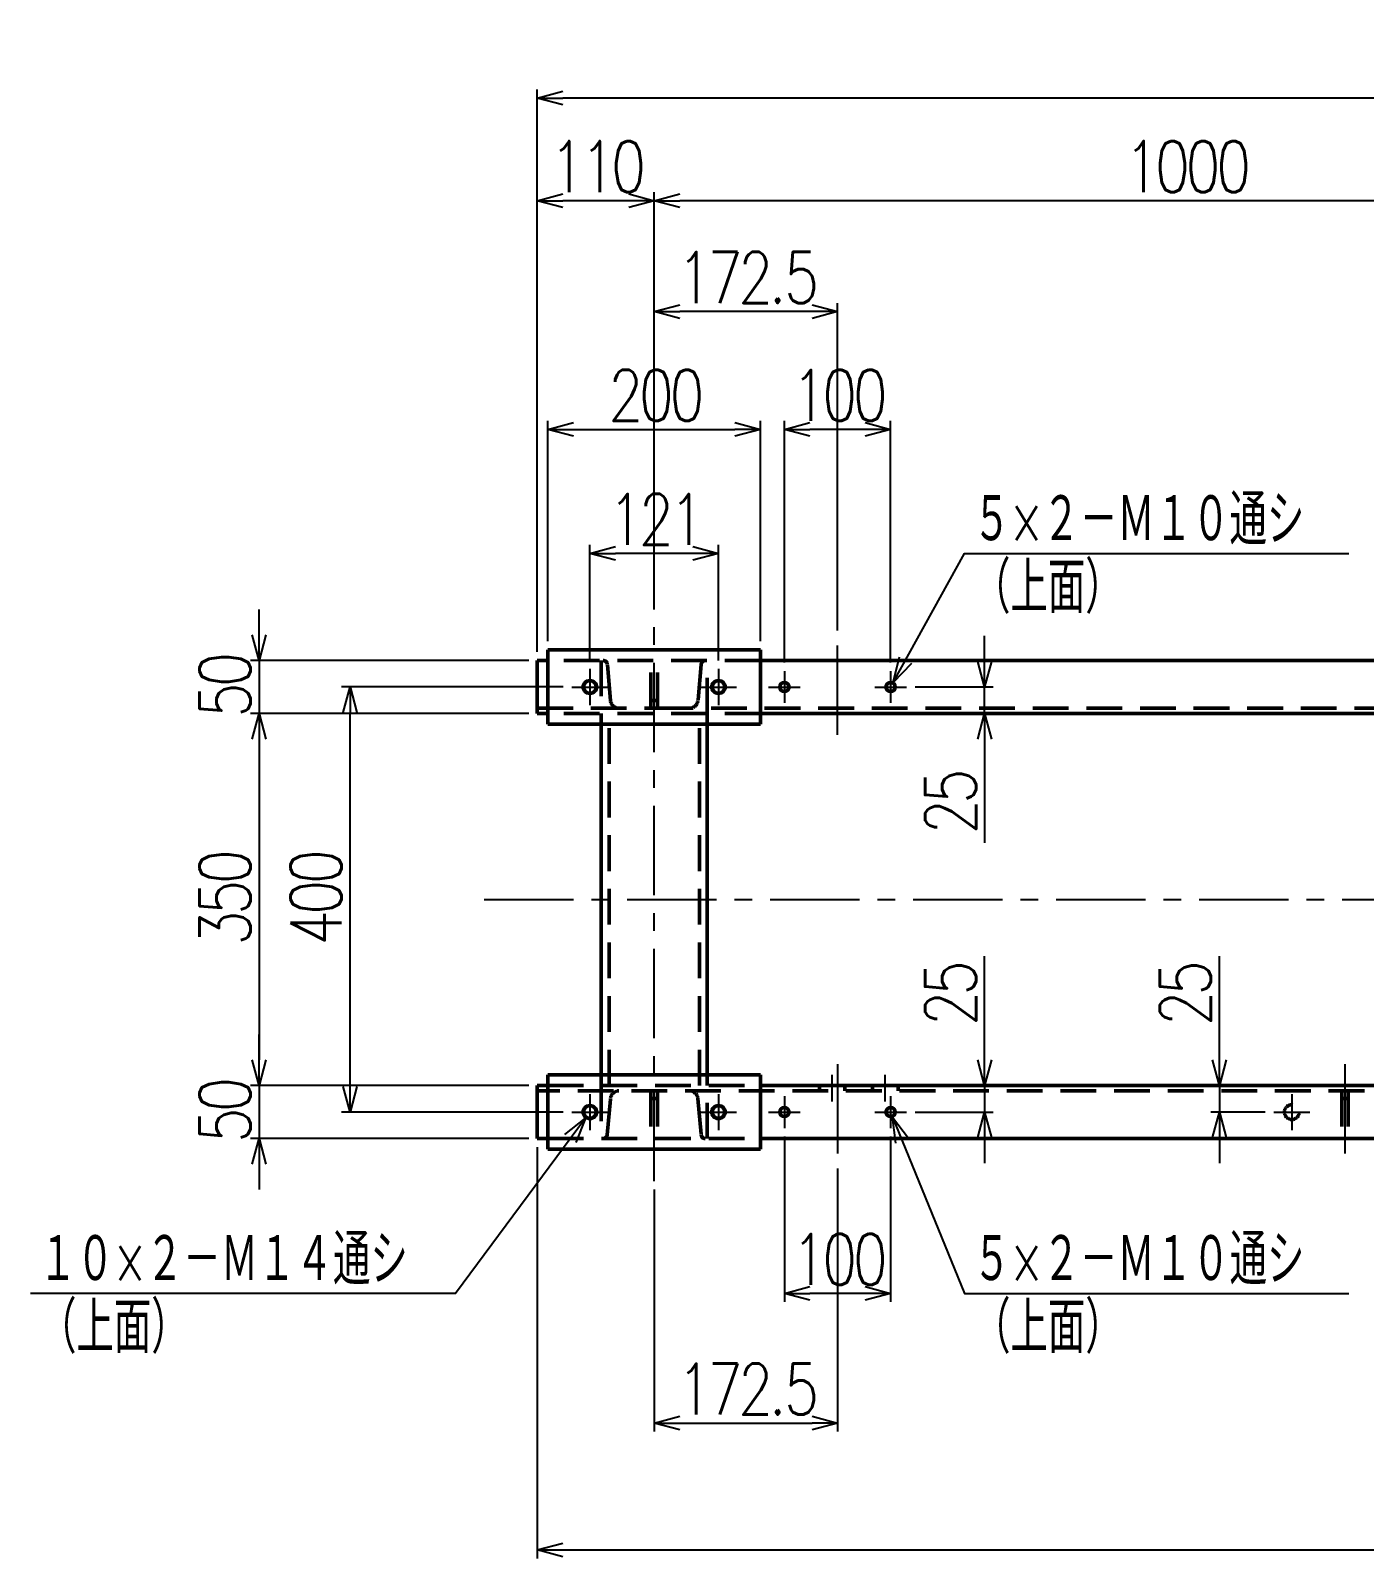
# Model space of a CAD drawing. Header units: millimetres. Extents: x -527 to 6375, y -3679 to 2790.
# Drawn here: x -527 to 728, y 1353 to 2790 of the extents above; entities that cross this region are included whole.
import ezdxf

# ---------------------------------------------------------------- set-up
doc = ezdxf.new("R2010")
doc.units = ezdxf.units.MM
doc.header["$LTSCALE"] = 2.648819
doc.linetypes.add('CENTER', pattern=[50.8, 31.75, -6.35, 6.35, -6.35])
doc.linetypes.add('DASHED', pattern=[19.05, 12.7, -6.35])
doc.layers.add('NoLayerName_001', color=7, linetype='Continuous')
doc.styles.get("Standard").update_dxf_attribs({"font": 'txt', "bigfont": 'extfont2'})
doc.dimstyles.get("Standard").update_dxf_attribs({"dimtxt": 2.5, "dimasz": 2.5, "dimexe": 1.25, "dimexo": 0.625, "dimtad": 1, "dimdec": 3, "dimzin": 0, "dimdsep": 46, "dimtxsty": 'Standard', "dimcen": 2.5, "dimadec": 0, "dimazin": 0, "dimtfac": 0.75, "dimtdec": 3, "dimtmove": 0, "dimatfit": 3, "dimfxl": 1, "dimarcsym": 0})

# ---------------------------------------------------------------- blocks, each defined once
blk = doc.blocks.new('_OPEN30')
at = {"color": 0, "linetype": 'ByBlock', "lineweight": -2}
for p, q in [((-1, 0.267949), (0, 0)), ((0, 0), (-1, -0.267949)), ((0, 0), (-1, 0))]:
    blk.add_line(p, q, dxfattribs=at)
blk = doc.blocks.new('*D290')
at = {"layer": 'Defpoints', "color": 0}
for p in [(182.5, 2415.1), (182.5, 2187.7), (282.5, 2187.7)]:
    blk.add_point(p, dxfattribs=at)
at = {"layer": 'NoLayerName_001', "color": 0, "linetype": 'Continuous', "lineweight": 25}
for p, q in [((182.5, 2195.7), (182.5, 2423.1)), ((282.5, 2195.7), (282.5, 2423.1)), ((258.5, 2415.1), (206.5, 2415.1))]:
    blk.add_line(p, q, dxfattribs=at)
at = {"layer": 'NoLayerName_001', "color": 0, "lineweight": 25, "xscale": 24, "yscale": 24, "zscale": 24, "rotation": 180}
blk.add_blockref('_OPEN30', (182.5, 2415.1), dxfattribs=at)
at = {"layer": 'NoLayerName_001', "color": 0, "lineweight": 25, "xscale": 24, "yscale": 24, "zscale": 24}
blk.add_blockref('_OPEN30', (282.5, 2415.1), dxfattribs=at)
at = {"layer": 'NoLayerName_001', "color": 2, "lineweight": 50, "insert": (232.5, 2447.1), "char_height": 48, "attachment_point": 5}
blk.add_mtext('\\W0.8000;\\T0.8750;100', dxfattribs=at)
blk = doc.blocks.new('*D294')
at = {"layer": 'Defpoints', "color": 0}
for p in [(182.5, 1757.7), (282.5, 1757.7), (182.5, 1602)]:
    blk.add_point(p, dxfattribs=at)
at = {"layer": 'NoLayerName_001', "color": 0, "linetype": 'Continuous', "lineweight": 25}
for p, q in [((182.5, 1749.7), (182.5, 1594)), ((282.5, 1749.7), (282.5, 1594)), ((258.5, 1602), (206.5, 1602))]:
    blk.add_line(p, q, dxfattribs=at)
at = {"layer": 'NoLayerName_001', "color": 0, "lineweight": 25, "xscale": 24, "yscale": 24, "zscale": 24, "rotation": 180}
blk.add_blockref('_OPEN30', (182.5, 1602), dxfattribs=at)
at = {"layer": 'NoLayerName_001', "color": 0, "lineweight": 25, "xscale": 24, "yscale": 24, "zscale": 24}
blk.add_blockref('_OPEN30', (282.5, 1602), dxfattribs=at)
at = {"layer": 'NoLayerName_001', "color": 2, "lineweight": 50, "insert": (232.5, 1634), "char_height": 48, "attachment_point": 5}
blk.add_mtext('\\W0.8000;\\T0.8750;100', dxfattribs=at)
blk = doc.blocks.new('*D303')
at = {"layer": 'Defpoints', "color": 0}
for p in [(232.5, 1727.7), (60, 1707.7), (232.5, 1480)]:
    blk.add_point(p, dxfattribs=at)
at = {"layer": 'NoLayerName_001', "color": 0, "linetype": 'Continuous', "lineweight": 25}
for p, q in [((232.5, 1719.7), (232.5, 1472)), ((60, 1699.7), (60, 1472)), ((84, 1480), (208.5, 1480))]:
    blk.add_line(p, q, dxfattribs=at)
at = {"layer": 'NoLayerName_001', "color": 0, "lineweight": 25, "xscale": 24, "yscale": 24, "zscale": 24, "rotation": 180}
blk.add_blockref('_OPEN30', (60, 1480), dxfattribs=at)
at = {"layer": 'NoLayerName_001', "color": 0, "lineweight": 25, "xscale": 24, "yscale": 24, "zscale": 24}
blk.add_blockref('_OPEN30', (232.5, 1480), dxfattribs=at)
at = {"layer": 'NoLayerName_001', "color": 2, "lineweight": 50, "insert": (146.3, 1512), "char_height": 48, "attachment_point": 5}
blk.add_mtext('\\W0.8000;\\T0.8750;172.5', dxfattribs=at)
blk = doc.blocks.new('*D304')
at = {"layer": 'Defpoints', "color": 0}
for p in [(160, 2415.1), (-40, 2207.7), (160, 2207.7)]:
    blk.add_point(p, dxfattribs=at)
at = {"layer": 'NoLayerName_001', "color": 0, "linetype": 'Continuous', "lineweight": 25}
for p, q in [((-40, 2215.7), (-40, 2423.1)), ((160, 2215.7), (160, 2423.1)), ((-16, 2415.1), (136, 2415.1))]:
    blk.add_line(p, q, dxfattribs=at)
at = {"layer": 'NoLayerName_001', "color": 0, "lineweight": 25, "xscale": 24, "yscale": 24, "zscale": 24, "rotation": 180}
blk.add_blockref('_OPEN30', (-40, 2415.1), dxfattribs=at)
at = {"layer": 'NoLayerName_001', "color": 0, "lineweight": 25, "xscale": 24, "yscale": 24, "zscale": 24}
blk.add_blockref('_OPEN30', (160, 2415.1), dxfattribs=at)
at = {"layer": 'NoLayerName_001', "color": 2, "lineweight": 50, "insert": (60, 2447.1), "char_height": 48, "attachment_point": 5}
blk.add_mtext('\\W0.8000;\\T0.8750;200', dxfattribs=at)
blk = doc.blocks.new('*D305')
at = {"layer": 'Defpoints', "color": 0}
for p in [(-0.5, 2298.3), (-0.5, 2189.7), (120.5, 2189.7)]:
    blk.add_point(p, dxfattribs=at)
at = {"layer": 'NoLayerName_001', "color": 0, "linetype": 'Continuous', "lineweight": 25}
for p, q in [((-0.5, 2197.7), (-0.5, 2306.3)), ((120.5, 2197.7), (120.5, 2306.3)), ((96.5, 2298.3), (23.5, 2298.3))]:
    blk.add_line(p, q, dxfattribs=at)
at = {"layer": 'NoLayerName_001', "color": 0, "lineweight": 25, "xscale": 24, "yscale": 24, "zscale": 24, "rotation": 180}
blk.add_blockref('_OPEN30', (-0.5, 2298.3), dxfattribs=at)
at = {"layer": 'NoLayerName_001', "color": 0, "lineweight": 25, "xscale": 24, "yscale": 24, "zscale": 24}
blk.add_blockref('_OPEN30', (120.5, 2298.3), dxfattribs=at)
at = {"layer": 'NoLayerName_001', "color": 2, "lineweight": 50, "insert": (60, 2330.3), "char_height": 48, "attachment_point": 5}
blk.add_mtext('\\W0.8000;\\T0.8750;121', dxfattribs=at)
blk = doc.blocks.new('*D307')
at = {"layer": 'Defpoints', "color": 0}
for p in [(60, 2526), (60, 2237.7), (232.5, 2217.7)]:
    blk.add_point(p, dxfattribs=at)
at = {"layer": 'NoLayerName_001', "color": 0, "linetype": 'Continuous', "lineweight": 25}
for p, q in [((60, 2245.7), (60, 2534)), ((232.5, 2225.7), (232.5, 2534)), ((208.5, 2526), (84, 2526))]:
    blk.add_line(p, q, dxfattribs=at)
at = {"layer": 'NoLayerName_001', "color": 0, "lineweight": 25, "xscale": 24, "yscale": 24, "zscale": 24, "rotation": 180}
blk.add_blockref('_OPEN30', (60, 2526), dxfattribs=at)
at = {"layer": 'NoLayerName_001', "color": 0, "lineweight": 25, "xscale": 24, "yscale": 24, "zscale": 24}
blk.add_blockref('_OPEN30', (232.5, 2526), dxfattribs=at)
at = {"layer": 'NoLayerName_001', "color": 2, "lineweight": 50, "insert": (146.3, 2558), "char_height": 48, "attachment_point": 5}
blk.add_mtext('\\W0.8000;\\T0.8750;172.5', dxfattribs=at)
blk = doc.blocks.new('*D308')
at = {"layer": 'Defpoints', "color": 0}
for p in [(-50, 1747.7), (4210, 1747.7), (4210, 1360.7)]:
    blk.add_point(p, dxfattribs=at)
at = {"layer": 'NoLayerName_001', "color": 0, "linetype": 'Continuous', "lineweight": 25}
for p, q in [((-50, 1739.7), (-50, 1352.7)), ((4210, 1739.7), (4210, 1352.7)), ((-26, 1360.7), (4186, 1360.7))]:
    blk.add_line(p, q, dxfattribs=at)
at = {"layer": 'NoLayerName_001', "color": 0, "lineweight": 25, "xscale": 24, "yscale": 24, "zscale": 24, "rotation": 180}
blk.add_blockref('_OPEN30', (-50, 1360.7), dxfattribs=at)
at = {"layer": 'NoLayerName_001', "color": 0, "lineweight": 25, "xscale": 24, "yscale": 24, "zscale": 24}
blk.add_blockref('_OPEN30', (4210, 1360.7), dxfattribs=at)
at = {"layer": 'NoLayerName_001', "color": 2, "lineweight": 50, "insert": (2080, 1392.7), "char_height": 48, "attachment_point": 5}
blk.add_mtext('\\W0.8000;\\T0.8750;4260', dxfattribs=at)
blk = doc.blocks.new('*D309')
at = {"layer": 'Defpoints', "color": 0}
for p in [(160, 1797.7), (297.5, 1772.7), (370.9, 1772.7)]:
    blk.add_point(p, dxfattribs=at)
at = {"layer": 'NoLayerName_001', "color": 0, "linetype": 'Continuous', "lineweight": 25}
for p, q in [((370.9, 1797.7), (370.9, 1919.3)), ((370.9, 1821.7), (370.9, 1845.7)), ((370.9, 1797.7), (370.9, 1772.7)), ((305.5, 1772.7), (378.9, 1772.7)), ((370.9, 1748.7), (370.9, 1724.7))]:
    blk.add_line(p, q, dxfattribs=at)
at = {"layer": 'NoLayerName_001', "color": 0, "lineweight": 25, "xscale": 24, "yscale": 24, "zscale": 24}
for p, rotation in [((370.9, 1797.7), 270), ((370.9, 1772.7), 90)]:
    blk.add_blockref('_OPEN30', p, dxfattribs=dict(at, rotation=rotation))
at = {"layer": 'NoLayerName_001', "color": 2, "lineweight": 50, "insert": (338.9, 1882.5), "char_height": 48, "attachment_point": 5, "rotation": 90}
blk.add_mtext('\\W0.8000;\\T0.8750;25', dxfattribs=at)
blk = doc.blocks.new('*D310')
at = {"layer": 'Defpoints', "color": 0}
for p in [(297.5, 2172.7), (370.9, 2172.7), (160, 2147.7)]:
    blk.add_point(p, dxfattribs=at)
at = {"layer": 'NoLayerName_001', "color": 0, "linetype": 'Continuous', "lineweight": 25}
for p, q in [((370.9, 2196.7), (370.9, 2220.7)), ((305.5, 2172.7), (378.9, 2172.7)), ((370.9, 2147.7), (370.9, 2172.7)), ((370.9, 2147.7), (370.9, 2026.1)), ((370.9, 2123.7), (370.9, 2099.7))]:
    blk.add_line(p, q, dxfattribs=at)
at = {"layer": 'NoLayerName_001', "color": 0, "lineweight": 25, "xscale": 24, "yscale": 24, "zscale": 24}
for p, rotation in [((370.9, 2172.7), 270), ((370.9, 2147.7), 90)]:
    blk.add_blockref('_OPEN30', p, dxfattribs=dict(at, rotation=rotation))
at = {"layer": 'NoLayerName_001', "color": 2, "lineweight": 50, "insert": (338.9, 2062.9), "char_height": 48, "attachment_point": 5, "rotation": 90}
blk.add_mtext('\\W0.8000;\\T0.8750;25', dxfattribs=at)
blk = doc.blocks.new('*D311')
at = {"layer": 'Defpoints', "color": 0}
for p in [(-226.2, 2172.7), (-17.5, 2172.7), (-17.5, 1772.7)]:
    blk.add_point(p, dxfattribs=at)
at = {"layer": 'NoLayerName_001', "color": 0, "linetype": 'Continuous', "lineweight": 25}
for p, q in [((-25.5, 2172.7), (-234.2, 2172.7)), ((-226.2, 1796.7), (-226.2, 2148.7)), ((-25.5, 1772.7), (-234.2, 1772.7))]:
    blk.add_line(p, q, dxfattribs=at)
at = {"layer": 'NoLayerName_001', "color": 0, "lineweight": 25, "xscale": 24, "yscale": 24, "zscale": 24}
for p, rotation in [((-226.2, 2172.7), 90), ((-226.2, 1772.7), 270)]:
    blk.add_blockref('_OPEN30', p, dxfattribs=dict(at, rotation=rotation))
at = {"layer": 'NoLayerName_001', "color": 2, "lineweight": 50, "insert": (-258.2, 1972.7), "char_height": 48, "attachment_point": 5, "rotation": 90}
blk.add_mtext('\\W0.8000;\\T0.8750;400', dxfattribs=at)
blk = doc.blocks.new('*D312')
at = {"layer": 'Defpoints', "color": 0}
for p in [(-50, 2630.3), (60, 2526), (-50, 2197.7)]:
    blk.add_point(p, dxfattribs=at)
at = {"layer": 'NoLayerName_001', "color": 0, "linetype": 'Continuous', "lineweight": 25}
for p, q in [((-50, 2205.7), (-50, 2638.3)), ((60, 2534), (60, 2638.3)), ((36, 2630.3), (-26, 2630.3))]:
    blk.add_line(p, q, dxfattribs=at)
at = {"layer": 'NoLayerName_001', "color": 0, "lineweight": 25, "xscale": 24, "yscale": 24, "zscale": 24, "rotation": 180}
blk.add_blockref('_OPEN30', (-50, 2630.3), dxfattribs=at)
at = {"layer": 'NoLayerName_001', "color": 0, "lineweight": 25, "xscale": 24, "yscale": 24, "zscale": 24}
blk.add_blockref('_OPEN30', (60, 2630.3), dxfattribs=at)
at = {"layer": 'NoLayerName_001', "color": 2, "lineweight": 50, "insert": (5, 2662.3), "char_height": 48, "attachment_point": 5}
blk.add_mtext('\\W0.8000;\\T0.8750;110', dxfattribs=at)
blk = doc.blocks.new('*D313')
at = {"layer": 'Defpoints', "color": 0}
for p in [(60, 2630.3), (60, 2630.3), (1060, 2237.7)]:
    blk.add_point(p, dxfattribs=at)
at = {"layer": 'NoLayerName_001', "color": 0, "linetype": 'Continuous', "lineweight": 25}
for p, q in [((60, 2638.3), (60, 2638.3)), ((1060, 2245.7), (1060, 2638.3)), ((1036, 2630.3), (84, 2630.3))]:
    blk.add_line(p, q, dxfattribs=at)
at = {"layer": 'NoLayerName_001', "color": 0, "lineweight": 25, "xscale": 24, "yscale": 24, "zscale": 24, "rotation": 180}
blk.add_blockref('_OPEN30', (60, 2630.3), dxfattribs=at)
at = {"layer": 'NoLayerName_001', "color": 0, "lineweight": 25, "xscale": 24, "yscale": 24, "zscale": 24}
blk.add_blockref('_OPEN30', (1060, 2630.3), dxfattribs=at)
at = {"layer": 'NoLayerName_001', "color": 2, "lineweight": 50, "insert": (560, 2662.3), "char_height": 48, "attachment_point": 5}
blk.add_mtext('\\W0.8000;\\T0.8750;1000', dxfattribs=at)
blk = doc.blocks.new('*D318')
at = {"layer": 'Defpoints', "color": 0}
for p in [(-50, 2726.9), (-50, 2197.7), (4170, 2197.7)]:
    blk.add_point(p, dxfattribs=at)
at = {"layer": 'NoLayerName_001', "color": 0, "linetype": 'Continuous', "lineweight": 25}
for p, q in [((-50, 2205.7), (-50, 2734.9)), ((4170, 2205.7), (4170, 2734.9)), ((4146, 2726.9), (-26, 2726.9))]:
    blk.add_line(p, q, dxfattribs=at)
at = {"layer": 'NoLayerName_001', "color": 0, "lineweight": 25, "xscale": 24, "yscale": 24, "zscale": 24}
for p, rotation in [((-50, 2726.9), 180), ((4170, 2726.9), 360)]:
    blk.add_blockref('_OPEN30', p, dxfattribs=dict(at, rotation=rotation))
at = {"layer": 'NoLayerName_001', "color": 2, "lineweight": 50, "insert": (2060, 2758.9), "char_height": 48, "attachment_point": 5}
blk.add_mtext('\\W0.8000;\\T0.8750;4220', dxfattribs=at)
blk = doc.blocks.new('DIM_0019')
at = {"color": 3, "linetype": 'Continuous', "lineweight": 25}
for points in [[(0, 0), (67.1, 121.2), (428.7, 121.2)], [(17.3, 17.9), (0, 0), (6, 24.1)]]:
    blk.add_lwpolyline(points, dxfattribs=at)
at = {"color": 2, "linetype": 'Continuous', "lineweight": 50, "width": 0.666667}
for s, p in [('５×２－Ｍ１０通シ', (75.1, 129.2)), ('（上面）', (75.1, 65.2))]:
    blk.add_text(s, height=48, dxfattribs=at).set_placement(p)
blk = doc.blocks.new('DIM_0020')
at = {"color": 3, "linetype": 'Continuous', "lineweight": 25}
for points in [[(3.1, 197.4), (0, 222), (15, 202.2)], [(0, 222), (67.7, 56), (429.3, 56)]]:
    blk.add_lwpolyline(points, dxfattribs=at)
at = {"color": 2, "linetype": 'Continuous', "lineweight": 50, "width": 0.666667}
for s, p in [('５×２－Ｍ１０通シ', (75.7, 64)), ('（上面）', (75.7, 0))]:
    blk.add_text(s, height=48, dxfattribs=at).set_placement(p)
blk = doc.blocks.new('DIM_0021')
at = {"color": 3, "linetype": 'Continuous', "lineweight": 25}
for points in [[(522.1, 221), (400, 56), (0, 56)], [(502.7, 205.5), (522.1, 221), (513, 197.9)]]:
    blk.add_lwpolyline(points, dxfattribs=at)
at = {"color": 2, "linetype": 'Continuous', "lineweight": 50, "width": 0.666667}
for s, p in [('１０×２－Ｍ１４通シ', (8, 64)), ('（上面）', (8, 0))]:
    blk.add_text(s, height=48, dxfattribs=at).set_placement(p)
blk = doc.blocks.new('*D322')
at = {"layer": 'Defpoints', "color": 0}
for p in [(-50, 2147.7), (-311.8, 1797.7), (-50, 1797.7)]:
    blk.add_point(p, dxfattribs=at)
at = {"layer": 'NoLayerName_001', "color": 0, "linetype": 'Continuous', "lineweight": 25}
for p, q in [((-58, 2147.7), (-319.8, 2147.7)), ((-311.8, 2123.7), (-311.8, 1821.7)), ((-58, 1797.7), (-319.8, 1797.7))]:
    blk.add_line(p, q, dxfattribs=at)
at = {"layer": 'NoLayerName_001', "color": 0, "lineweight": 25, "xscale": 24, "yscale": 24, "zscale": 24}
for p, rotation in [((-311.8, 2147.7), 90), ((-311.8, 1797.7), 270)]:
    blk.add_blockref('_OPEN30', p, dxfattribs=dict(at, rotation=rotation))
at = {"layer": 'NoLayerName_001', "color": 2, "lineweight": 50, "insert": (-343.8, 1972.7), "char_height": 48, "attachment_point": 5, "rotation": 90}
blk.add_mtext('\\W0.8000;\\T0.8750;350', dxfattribs=at)
blk = doc.blocks.new('*D323')
at = {"layer": 'Defpoints', "color": 0}
for p in [(-50, 1797.7), (-311.8, 1747.7), (-50, 1747.7)]:
    blk.add_point(p, dxfattribs=at)
at = {"layer": 'NoLayerName_001', "color": 0, "linetype": 'Continuous', "lineweight": 25}
for p, q in [((-311.8, 1821.7), (-311.8, 1845.7)), ((-58, 1797.7), (-319.8, 1797.7)), ((-311.8, 1797.7), (-311.8, 1747.7)), ((-58, 1747.7), (-319.8, 1747.7)), ((-311.8, 1723.7), (-311.8, 1699.7))]:
    blk.add_line(p, q, dxfattribs=at)
at = {"layer": 'NoLayerName_001', "color": 0, "lineweight": 25, "xscale": 24, "yscale": 24, "zscale": 24}
for p, rotation in [((-311.8, 1797.7), 270), ((-311.8, 1747.7), 90)]:
    blk.add_blockref('_OPEN30', p, dxfattribs=dict(at, rotation=rotation))
at = {"layer": 'NoLayerName_001', "color": 2, "lineweight": 50, "insert": (-343.8, 1772.7), "char_height": 48, "attachment_point": 5, "rotation": 90}
blk.add_mtext('\\W0.8000;\\T0.8750;50', dxfattribs=at)
blk = doc.blocks.new('*D324')
at = {"layer": 'Defpoints', "color": 0}
for p in [(-50, 2197.7), (-311.8, 2147.7), (-50, 2147.7)]:
    blk.add_point(p, dxfattribs=at)
at = {"layer": 'NoLayerName_001', "color": 0, "linetype": 'Continuous', "lineweight": 25}
for p, q in [((-311.8, 2221.7), (-311.8, 2245.7)), ((-58, 2197.7), (-319.8, 2197.7)), ((-311.8, 2197.7), (-311.8, 2147.7)), ((-58, 2147.7), (-319.8, 2147.7)), ((-311.8, 2123.7), (-311.8, 2099.7))]:
    blk.add_line(p, q, dxfattribs=at)
at = {"layer": 'NoLayerName_001', "color": 0, "lineweight": 25, "xscale": 24, "yscale": 24, "zscale": 24}
for p, rotation in [((-311.8, 2197.7), 270), ((-311.8, 2147.7), 90)]:
    blk.add_blockref('_OPEN30', p, dxfattribs=dict(at, rotation=rotation))
at = {"layer": 'NoLayerName_001', "color": 2, "lineweight": 50, "insert": (-343.8, 2172.7), "char_height": 48, "attachment_point": 5, "rotation": 90}
blk.add_mtext('\\W0.8000;\\T0.8750;50', dxfattribs=at)
blk = doc.blocks.new('*D325')
at = {"layer": 'Defpoints', "color": 0}
for p in [(310, 1797.7), (591.9, 1772.7), (643, 1772.7)]:
    blk.add_point(p, dxfattribs=at)
at = {"layer": 'NoLayerName_001', "color": 0, "linetype": 'Continuous', "lineweight": 25}
for p, q in [((591.9, 1797.7), (591.9, 1919.3)), ((591.9, 1821.7), (591.9, 1845.7)), ((591.9, 1797.7), (591.9, 1772.7)), ((635, 1772.7), (583.9, 1772.7)), ((591.9, 1748.7), (591.9, 1724.7))]:
    blk.add_line(p, q, dxfattribs=at)
at = {"layer": 'NoLayerName_001', "color": 0, "lineweight": 25, "xscale": 24, "yscale": 24, "zscale": 24}
for p, rotation in [((591.9, 1797.7), 270), ((591.9, 1772.7), 90)]:
    blk.add_blockref('_OPEN30', p, dxfattribs=dict(at, rotation=rotation))
at = {"layer": 'NoLayerName_001', "color": 2, "lineweight": 50, "insert": (559.9, 1882.5), "char_height": 48, "attachment_point": 5, "rotation": 90}
blk.add_mtext('\\W0.8000;\\T0.8750;25', dxfattribs=at)
blk = doc.blocks.new('JZB_0089')
at = {"layer": 'NoLayerName_001', "color": 3, "linetype": 'DASHED', "lineweight": 50}
for p, q in [((0, 45), (0, 0)), ((6, 45), (6, 0)), ((6, 37.7), (0, 37.7))]:
    blk.add_line(p, q, dxfattribs=at)
blk = doc.blocks.new('JZB_0092')
at = {"layer": 'NoLayerName_001', "color": 7, "linetype": 'Continuous', "lineweight": 50}
for p, q in [((0, 0), (0, 70)), ((0, 70), (200, 70)), ((200, 70), (200, 0)), ((200, 0), (0, 0))]:
    blk.add_line(p, q, dxfattribs=at)
blk = doc.blocks.new('JZB_0094')
at = {"layer": 'NoLayerName_001', "color": 3, "linetype": 'DASHED', "lineweight": 50}
for p, q in [((0, 45), (0, 0)), ((6, 45), (6, 0)), ((6, 37.7), (0, 37.7))]:
    blk.add_line(p, q, dxfattribs=at)
blk = doc.blocks.new('JZB_0097')
at = {"layer": 'NoLayerName_001', "color": 7, "linetype": 'Continuous', "lineweight": 50}
for p, q in [((0, 0), (0, 70)), ((0, 70), (200, 70)), ((200, 70), (200, 0)), ((200, 0), (0, 0))]:
    blk.add_line(p, q, dxfattribs=at)
blk = doc.blocks.new('JZB_0098')
at = {"layer": 'NoLayerName_001', "color": 3, "linetype": 'DASHED', "lineweight": 50}
for p, q in [((0, 0), (0, 45)), ((6, 0), (6, 45)), ((6, 7.3), (0, 7.3)), ((6, 0), (0, 0))]:
    blk.add_line(p, q, dxfattribs=at)
blk = doc.blocks.new('JZB_0112')
at = {"layer": 'NoLayerName_001', "color": 7, "linetype": 'Continuous', "lineweight": 50}
for p, q in [((10, 50), (0, 50)), ((0, 50), (0, 0)), ((1010, 50), (210, 50)), ((10, 0), (0, 0)), ((1010, 0), (210, 0))]:
    blk.add_line(p, q, dxfattribs=at)
at = {"layer": 'NoLayerName_001', "color": 3, "linetype": 'DASHED', "lineweight": 50}
for p, q in [((210, 50), (10, 50)), ((0, 5), (107, 5)), ((210, 0), (10, 0)), ((113, 5), (1107, 5))]:
    blk.add_line(p, q, dxfattribs=at)
blk = doc.blocks.new('JZB_0114')
at = {"layer": 'NoLayerName_001', "color": 3, "linetype": 'DASHED', "lineweight": 50}
for p, q in [((0, 50), (0, 0)), ((8.8, 12.3), (5.9, 46.3)), ((94.1, 46.3), (91.2, 12.3)), ((100, 0), (100, 50))]:
    blk.add_line(p, q, dxfattribs=at)
for centre, radius, start, end in [((1.9, 46), 4, 5, 90), ((98.1, 46), 4, 90, 175), ((16.8, 13), 8, 185, 270), ((83.2, 13), 8, 270, 355)]:
    blk.add_arc(centre, radius, start, end, dxfattribs=at)
blk = doc.blocks.new('JZB_0115')
at = {"layer": 'NoLayerName_001', "color": 3, "linetype": 'DASHED', "lineweight": 50}
for p, q in [((0, 50), (0, 0)), ((100, 0), (100, 50)), ((5.9, 3.7), (8.8, 37.7)), ((91.2, 37.7), (94.1, 3.7))]:
    blk.add_line(p, q, dxfattribs=at)
for centre, radius, start, end in [((16.8, 37), 8, 90, 175), ((83.2, 37), 8, 5, 90), ((1.9, 4), 4, 270, 355), ((98.1, 4), 4, 185, 270)]:
    blk.add_arc(centre, radius, start, end, dxfattribs=at)
blk = doc.blocks.new('JZB_0116')
at = {"layer": 'NoLayerName_001', "color": 3, "linetype": 'DASHED', "lineweight": 50}
for p, q in [((0, 340), (0, 350)), ((7.5, 0), (7.5, 350)), ((92.5, 0), (92.5, 350)), ((100, 340), (100, 350)), ((0, 0), (0, 10)), ((100, 0), (100, 10))]:
    blk.add_line(p, q, dxfattribs=at)
at = {"layer": 'NoLayerName_001', "color": 7, "linetype": 'Continuous', "lineweight": 50}
for p, q in [((0, 10), (0, 340)), ((100, 10), (100, 340))]:
    blk.add_line(p, q, dxfattribs=at)
blk = doc.blocks.new('JZB_0117')
at = {"layer": 'NoLayerName_001', "color": 7, "linetype": 'Continuous', "lineweight": 50}
for p, q in [((0, 0), (0, 50)), ((0, 50), (10, 50)), ((210, 50), (1010, 50)), ((0, 0), (10, 0)), ((210, 0), (1010, 0))]:
    blk.add_line(p, q, dxfattribs=at)
at = {"layer": 'NoLayerName_001', "color": 3, "linetype": 'DASHED', "lineweight": 50}
for p, q in [((4260, 45), (0, 45)), ((10, 50), (210, 50)), ((265.5, 50), (265.5, 45)), ((289.5, 45), (289.5, 50)), ((315.5, 50), (315.5, 45)), ((339.5, 45), (339.5, 50)), ((10, 0), (210, 0))]:
    blk.add_line(p, q, dxfattribs=at)
blk = doc.blocks.new('JZB_0130')
at = {"layer": 'NoLayerName_001', "color": 4, "linetype": 'CENTER', "lineweight": 25}
for p, q in [((17, 34), (17, 0)), ((0, 17), (34, 17))]:
    blk.add_line(p, q, dxfattribs=at)
at = {"layer": 'NoLayerName_001', "color": 3, "linetype": 'Continuous', "lineweight": 25}
blk.add_circle((17, 17), 7, dxfattribs=at)
at = {"layer": 'NoLayerName_001', "color": 7, "linetype": 'Continuous', "lineweight": 50}
blk.add_circle((17, 17), 5.9, dxfattribs=at)
blk = doc.blocks.new('JZB_0131')
at = {"layer": 'NoLayerName_001', "color": 4, "linetype": 'CENTER', "lineweight": 25}
for p, q in [((17, 34), (17, 0)), ((0, 17), (34, 17))]:
    blk.add_line(p, q, dxfattribs=at)
at = {"layer": 'NoLayerName_001', "color": 3, "linetype": 'Continuous', "lineweight": 25}
blk.add_circle((17, 17), 7, dxfattribs=at)
at = {"layer": 'NoLayerName_001', "color": 7, "linetype": 'Continuous', "lineweight": 50}
blk.add_circle((17, 17), 5.9, dxfattribs=at)
blk = doc.blocks.new('JZB_0136')
at = {"layer": 'NoLayerName_001', "color": 4, "linetype": 'CENTER', "lineweight": 25}
for p, q in [((17, 34), (17, 0)), ((0, 17), (34, 17))]:
    blk.add_line(p, q, dxfattribs=at)
at = {"layer": 'NoLayerName_001', "color": 3, "linetype": 'Continuous', "lineweight": 25}
blk.add_circle((17, 17), 7, dxfattribs=at)
at = {"layer": 'NoLayerName_001', "color": 7, "linetype": 'Continuous', "lineweight": 50}
blk.add_circle((17, 17), 5.9, dxfattribs=at)
blk = doc.blocks.new('JZB_0137')
at = {"layer": 'NoLayerName_001', "color": 4, "linetype": 'CENTER', "lineweight": 25}
for p, q in [((17, 34), (17, 0)), ((0, 17), (34, 17))]:
    blk.add_line(p, q, dxfattribs=at)
at = {"layer": 'NoLayerName_001', "color": 3, "linetype": 'Continuous', "lineweight": 25}
blk.add_circle((17, 17), 7, dxfattribs=at)
at = {"layer": 'NoLayerName_001', "color": 7, "linetype": 'Continuous', "lineweight": 50}
blk.add_circle((17, 17), 5.9, dxfattribs=at)
blk = doc.blocks.new('JZB_0145')
at = {"layer": 'NoLayerName_001', "color": 4, "linetype": 'CENTER', "lineweight": 25}
for p, q in [((15, 30), (15, 0)), ((0, 15), (30, 15))]:
    blk.add_line(p, q, dxfattribs=at)
at = {"layer": 'NoLayerName_001', "color": 3, "linetype": 'Continuous', "lineweight": 25}
blk.add_circle((15, 15), 5, dxfattribs=at)
at = {"layer": 'NoLayerName_001', "color": 7, "linetype": 'Continuous', "lineweight": 50}
blk.add_circle((15, 15), 4.19, dxfattribs=at)
blk = doc.blocks.new('JZB_0147')
at = {"layer": 'NoLayerName_001', "color": 4, "linetype": 'CENTER', "lineweight": 25}
for p, q in [((15, 30), (15, 0)), ((0, 15), (30, 15))]:
    blk.add_line(p, q, dxfattribs=at)
at = {"layer": 'NoLayerName_001', "color": 3, "linetype": 'Continuous', "lineweight": 25}
blk.add_circle((15, 15), 5, dxfattribs=at)
at = {"layer": 'NoLayerName_001', "color": 7, "linetype": 'Continuous', "lineweight": 50}
blk.add_circle((15, 15), 4.19, dxfattribs=at)
blk = doc.blocks.new('JZB_0150')
at = {"layer": 'NoLayerName_001', "color": 4, "linetype": 'CENTER', "lineweight": 25}
for p, q in [((15, 30), (15, 0)), ((0, 15), (30, 15))]:
    blk.add_line(p, q, dxfattribs=at)
at = {"layer": 'NoLayerName_001', "color": 3, "linetype": 'Continuous', "lineweight": 25}
blk.add_circle((15, 15), 5, dxfattribs=at)
at = {"layer": 'NoLayerName_001', "color": 7, "linetype": 'Continuous', "lineweight": 50}
blk.add_circle((15, 15), 4.19, dxfattribs=at)
blk = doc.blocks.new('JZB_0155')
at = {"layer": 'NoLayerName_001', "color": 4, "linetype": 'CENTER', "lineweight": 25}
for p, q in [((15, 30), (15, 0)), ((0, 15), (30, 15))]:
    blk.add_line(p, q, dxfattribs=at)
at = {"layer": 'NoLayerName_001', "color": 3, "linetype": 'Continuous', "lineweight": 25}
blk.add_circle((15, 15), 5, dxfattribs=at)
at = {"layer": 'NoLayerName_001', "color": 7, "linetype": 'Continuous', "lineweight": 50}
blk.add_circle((15, 15), 4.19, dxfattribs=at)
blk = doc.blocks.new('JZB_0158')
at = {"layer": 'NoLayerName_001', "color": 4, "linetype": 'CENTER', "lineweight": 25}
for p, q in [((17, 34), (17, 0)), ((0, 17), (34, 17))]:
    blk.add_line(p, q, dxfattribs=at)
at = {"layer": 'NoLayerName_001', "color": 3, "linetype": 'DASHED', "lineweight": 50}
blk.add_circle((17, 17), 7, dxfattribs=at)

msp = doc.modelspace()

# ---------------------------------------------------------------- linework, layer by layer
at = {"layer": 'NoLayerName_001', "color": 4, "linetype": 'CENTER', "lineweight": 25}
for p, q in [((60, 1707.6675), (60, 2237.6675)), ((232.5, 2127.6675), (232.5, 2217.6675)), ((-100, 1972.6675), (4260, 1972.6675)), ((232.5, 1817.6675), (232.5, 1727.6675)), ((710, 1817.6675), (710, 1727.6675)), ((227.5, 1782.6675), (227.5, 1807.6675)), ((277.5, 1782.6675), (277.5, 1807.6675))]:
    msp.add_line(p, q, dxfattribs=at)

# ---------------------------------------------------------------- block references
at = {"layer": 'NoLayerName_001', "color": 3, "linetype": 'Continuous', "lineweight": 25}
for name, p in [('DIM_0019', (284.9219, 2177.0418)), ('DIM_0021', (-526.8115, 1546.0332)), ('DIM_0020', (284.3872, 1546.0332))]:
    msp.add_blockref(name, p, dxfattribs=at)
at = {"layer": 'NoLayerName_001'}
for name, p in [('JZB_0097', (-40, 2137.6675)), ('JZB_0112', (-50, 2147.6675)), ('JZB_0137', (-17.5, 2155.6675)), ('JZB_0114', (10, 2147.6675)), ('JZB_0098', (57, 2152.6675)), ('JZB_0136', (103.5, 2155.6675)), ('JZB_0147', (167.5, 2157.6675)), ('JZB_0145', (267.5, 2157.6675)), ('JZB_0116', (10, 1797.6675)), ('JZB_0117', (-50, 1747.6675)), ('JZB_0092', (-40, 1737.6675)), ('JZB_0115', (10, 1747.6675)), ('JZB_0130', (-17.5, 1755.6675)), ('JZB_0094', (57, 1747.6675)), ('JZB_0131', (103.5, 1755.6675)), ('JZB_0155', (167.5, 1757.6675)), ('JZB_0150', (267.5, 1757.6675)), ('JZB_0158', (643, 1755.6675)), ('JZB_0089', (707, 1747.6675))]:
    msp.add_blockref(name, p, dxfattribs=at)

# ---------------------------------------------------------------- dimensions: what is measured, and where the dimension line sits
at = {"layer": 'NoLayerName_001', "color": 3, "linetype": 'Continuous', "lineweight": 50}
for base, p1, p2, angle, override, picture, middle in [((-50, 2726.8729), (4170, 2197.6675), (-50, 2197.6675), 180, {"dimtxt": 48, "dimasz": 24, "dimexe": 8, "dimexo": 8, "dimgap": 8, "dimzin": 8, "dimblk": 'OPEN30', "dimclrd": 0, "dimclre": 0, "dimclrt": 2, "dimtp": 0, "dimtm": 0, "dimlwd": 25, "dimlwe": 25}, '*D318', (2060, 2726.8729)), ((-50, 2630.3105), (60, 2525.9652), (-50, 2197.6675), 180, {"dimtxt": 48, "dimasz": 24, "dimexe": 8, "dimexo": 8, "dimgap": 8, "dimzin": 8, "dimblk": 'OPEN30', "dimclrd": 0, "dimclre": 0, "dimclrt": 2, "dimtp": 0, "dimtm": 0, "dimlwd": 25, "dimlwe": 25}, '*D312', (5, 2630.3105)), ((60, 2630.3105), (1060, 2237.6675), (60, 2630.3105), 180, {"dimtxt": 48, "dimasz": 24, "dimexe": 8, "dimexo": 8, "dimgap": 8, "dimzin": 8, "dimblk": 'OPEN30', "dimclrd": 0, "dimclre": 0, "dimclrt": 2, "dimtp": 0, "dimtm": 0, "dimlwd": 25, "dimlwe": 25}, '*D313', (560, 2630.3105)), ((60, 2525.9652), (232.5, 2217.6675), (60, 2237.6675), 180, {"dimtxt": 48, "dimasz": 24, "dimexe": 8, "dimexo": 8, "dimgap": 8, "dimzin": 8, "dimblk": 'OPEN30', "dimclrd": 0, "dimclre": 0, "dimclrt": 2, "dimtp": 0, "dimtm": 0, "dimlwd": 25, "dimlwe": 25}, '*D307', (146.25, 2525.9652)), ((182.5, 2415.0769), (282.5, 2187.6675), (182.5, 2187.6675), 180, {"dimtxt": 48, "dimasz": 24, "dimexe": 8, "dimexo": 8, "dimgap": 8, "dimzin": 8, "dimblk": 'OPEN30', "dimclrd": 0, "dimclre": 0, "dimclrt": 2, "dimtp": 0, "dimtm": 0, "dimlwd": 25, "dimlwe": 25}, '*D290', (232.5, 2415.0769)), ((-0.5, 2298.28), (120.5, 2189.6675), (-0.5, 2189.6675), 180, {"dimtxt": 48, "dimasz": 24, "dimexe": 8, "dimexo": 8, "dimgap": 8, "dimzin": 8, "dimblk": 'OPEN30', "dimclrd": 0, "dimclre": 0, "dimclrt": 2, "dimtp": 0, "dimtm": 0, "dimlwd": 25, "dimlwe": 25}, '*D305', (60, 2298.28)), ((-311.8117, 2147.6675), (-50, 2197.6675), (-50, 2147.6675), 270, {"dimtxt": 48, "dimasz": 24, "dimexe": 8, "dimexo": 8, "dimgap": 8, "dimzin": 8, "dimblk": 'OPEN30', "dimclrd": 0, "dimclre": 0, "dimclrt": 2, "dimtp": 0, "dimtm": 0, "dimlwd": 25, "dimlwe": 25}, '*D324', (-311.8117, 2172.6675)), ((370.9126, 2172.6675), (160, 2147.6675), (297.5, 2172.6675), 90, {"dimtxt": 48, "dimasz": 24, "dimexe": 8, "dimexo": 8, "dimgap": 8, "dimzin": 8, "dimblk": 'OPEN30', "dimse1": 1, "dimclrd": 0, "dimclre": 0, "dimclrt": 2, "dimtp": 0, "dimtm": 0, "dimlwd": 25, "dimlwe": 25}, '*D310', (370.9126, 2062.8675)), ((-226.1749, 2172.6675), (-17.5, 1772.6675), (-17.5, 2172.6675), 90, {"dimtxt": 48, "dimasz": 24, "dimexe": 8, "dimexo": 8, "dimgap": 8, "dimzin": 8, "dimblk": 'OPEN30', "dimclrd": 0, "dimclre": 0, "dimclrt": 2, "dimtp": 0, "dimtm": 0, "dimlwd": 25, "dimlwe": 25}, '*D311', (-226.1749, 1972.6675)), ((-311.8117, 1797.6675), (-50, 2147.6675), (-50, 1797.6675), 270, {"dimtxt": 48, "dimasz": 24, "dimexe": 8, "dimexo": 8, "dimgap": 8, "dimzin": 8, "dimblk": 'OPEN30', "dimclrd": 0, "dimclre": 0, "dimclrt": 2, "dimtp": 0, "dimtm": 0, "dimlwd": 25, "dimlwe": 25}, '*D322', (-311.8117, 1972.6675)), ((370.9126, 1772.6675), (160, 1797.6675), (297.5, 1772.6675), 270, {"dimtxt": 48, "dimasz": 24, "dimexe": 8, "dimexo": 8, "dimgap": 8, "dimzin": 8, "dimblk": 'OPEN30', "dimse1": 1, "dimclrd": 0, "dimclre": 0, "dimclrt": 2, "dimtp": 0, "dimtm": 0, "dimlwd": 25, "dimlwe": 25}, '*D309', (370.9126, 1882.4675)), ((591.9127, 1772.6675), (310, 1797.6675), (643, 1772.6675), 270, {"dimtxt": 48, "dimasz": 24, "dimexe": 8, "dimexo": 8, "dimgap": 8, "dimzin": 8, "dimblk": 'OPEN30', "dimse1": 1, "dimclrd": 0, "dimclre": 0, "dimclrt": 2, "dimtp": 0, "dimtm": 0, "dimlwd": 25, "dimlwe": 25}, '*D325', (591.9127, 1882.4675)), ((-311.8117, 1747.6675), (-50, 1797.6675), (-50, 1747.6675), 270, {"dimtxt": 48, "dimasz": 24, "dimexe": 8, "dimexo": 8, "dimgap": 8, "dimzin": 8, "dimblk": 'OPEN30', "dimclrd": 0, "dimclre": 0, "dimclrt": 2, "dimtp": 0, "dimtm": 0, "dimlwd": 25, "dimlwe": 25}, '*D323', (-311.8117, 1772.6675)), ((182.5, 1602.0332), (282.5, 1757.6675), (182.5, 1757.6675), 180, {"dimtxt": 48, "dimasz": 24, "dimexe": 8, "dimexo": 8, "dimgap": 8, "dimzin": 8, "dimblk": 'OPEN30', "dimclrd": 0, "dimclre": 0, "dimclrt": 2, "dimtp": 0, "dimtm": 0, "dimlwd": 25, "dimlwe": 25}, '*D294', (232.5, 1602.0332))]:
    dim = msp.add_linear_dim(base=base, p1=p1, p2=p2, angle=angle, text='\\W0.8000;\\T0.8750;<>', dimstyle='Standard', override=override, dxfattribs=at)
    dim.commit()
    dim.dimension.update_dxf_attribs({"geometry": picture, "text_midpoint": middle, "dimtype": 160})
for base, p1, p2, picture, middle in [((160, 2415.0769), (-40, 2207.6675), (160, 2207.6675), '*D304', (60, 2415.0769)), ((4210, 1360.6643), (-50, 1747.6675), (4210, 1747.6675), '*D308', (2080, 1360.6643)), ((232.5, 1479.9505), (60, 1707.6675), (232.5, 1727.6675), '*D303', (146.25, 1479.9505))]:
    dim = msp.add_linear_dim(base=base, p1=p1, p2=p2, text='\\W0.8000;\\T0.8750;<>', dimstyle='Standard', override={"dimtxt": 48, "dimasz": 24, "dimexe": 8, "dimexo": 8, "dimgap": 8, "dimzin": 8, "dimblk": 'OPEN30', "dimclrd": 0, "dimclre": 0, "dimclrt": 2, "dimtp": 0, "dimtm": 0, "dimlwd": 25, "dimlwe": 25}, dxfattribs=at)
    dim.commit()
    dim.dimension.update_dxf_attribs({"geometry": picture, "text_midpoint": middle, "dimtype": 160})

doc.saveas('drawing.dxf')
